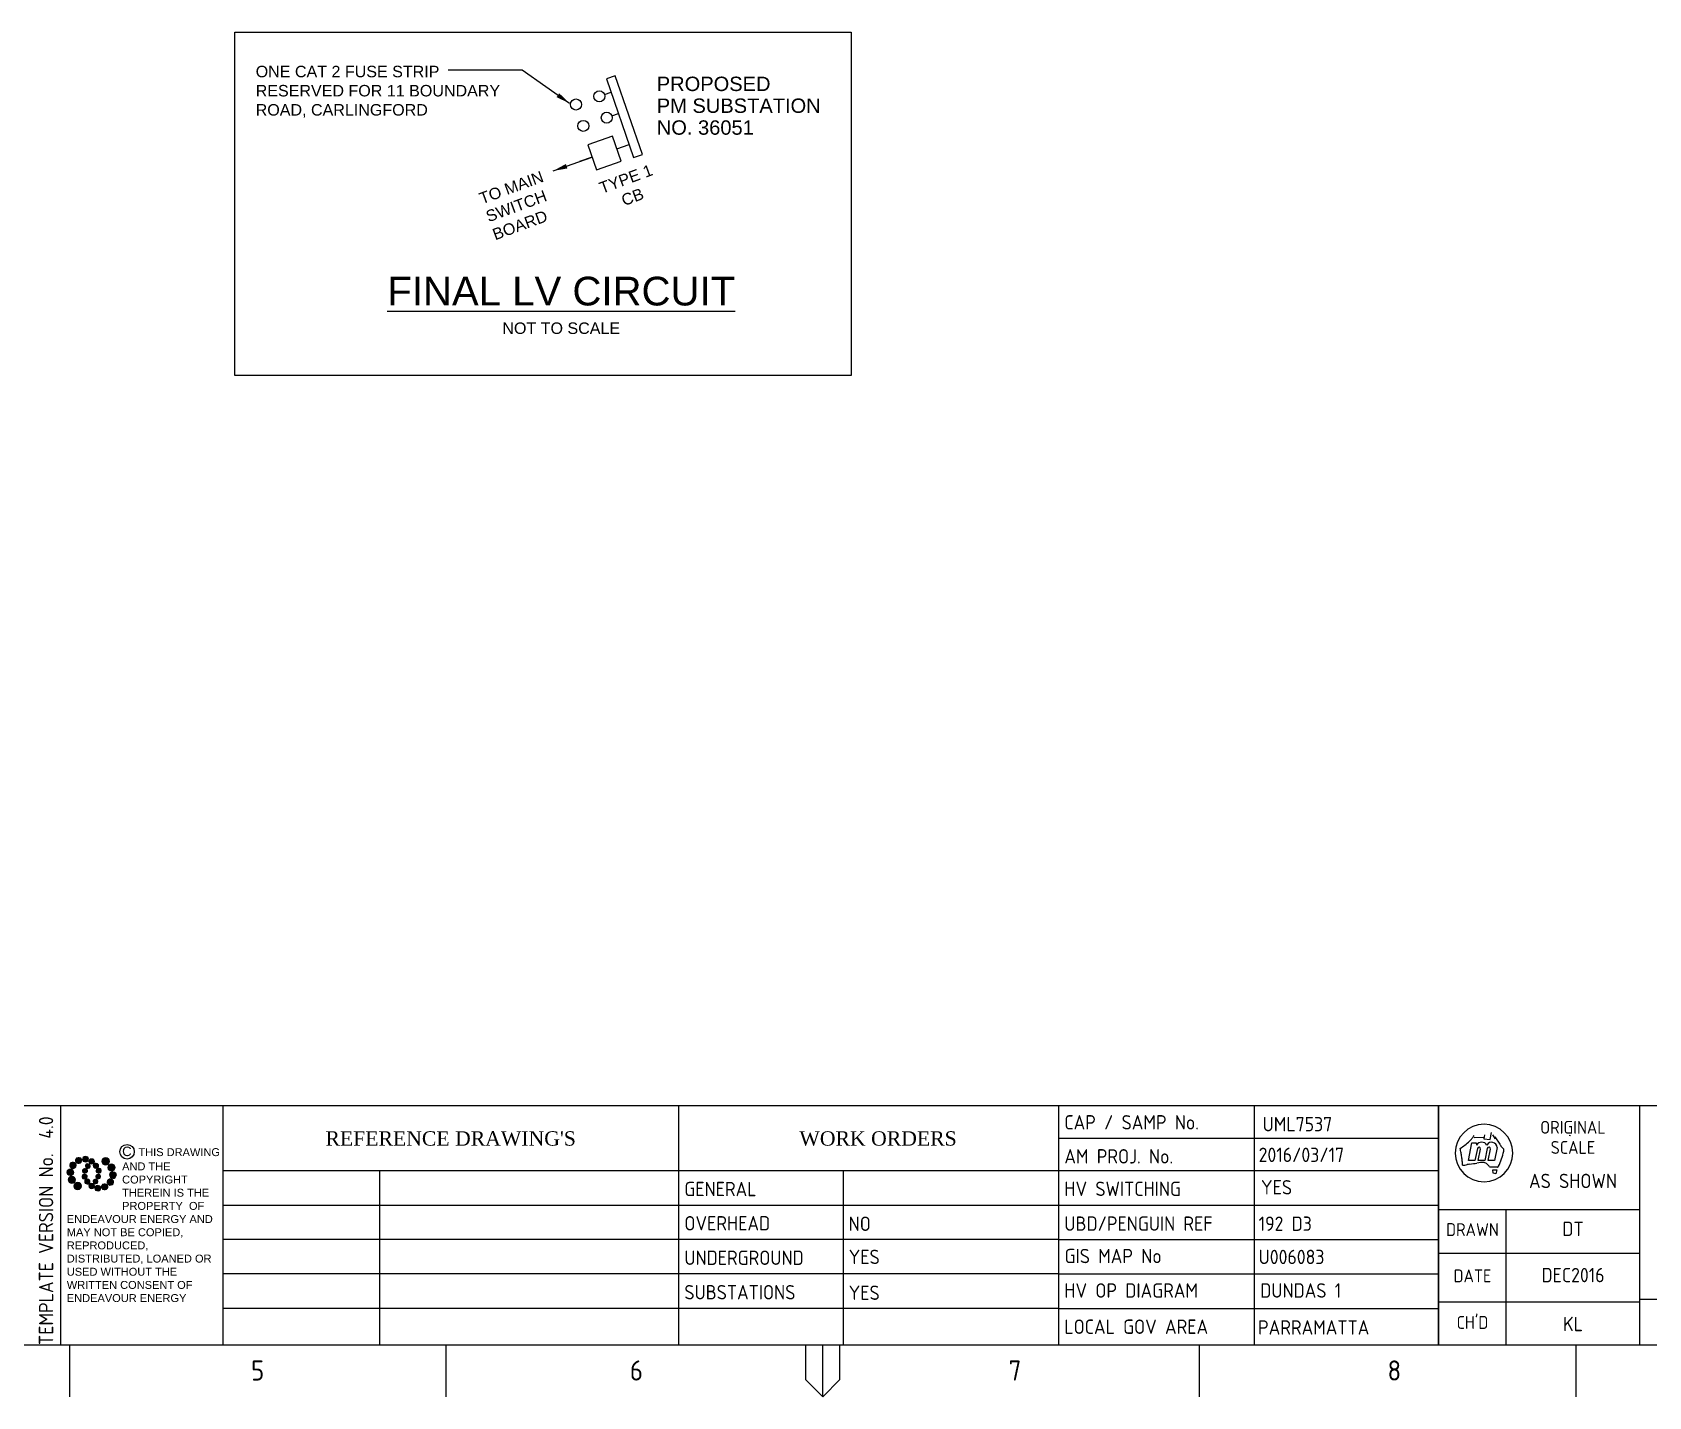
# Paper-space layout 'EE-2' of a CAD drawing. Header units: metres, sheet in millimetres. Extents: x 21 to 854, y -3 to 583.
# Drawn here: x 299.7 to 580.9, y -3 to 234.4 of the extents above; entities that cross this region are included whole.
import ezdxf
from ezdxf.enums import TextEntityAlignment as Align

# ---------------------------------------------------------------- set-up
doc = ezdxf.new("R2010")
doc.units = ezdxf.units.M
doc.linetypes.add('Cable New OH', pattern=[6, 4, -2])
doc.layers.get('0').update_dxf_attribs({"color": 6})
for name, color, linetype in [('Equip_LV_NEW', 2, 'Continuous'), ('NOTE 1TO1000_new', 7, 'Continuous'), ('Notes', 7, 'Continuous'), ('SupportsUG_SP_EXT', 7, 'Continuous')]:
    doc.layers.add(name, color=color, linetype=linetype)
doc.styles.add('ARIAL', font='arial.ttf', dxfattribs={"height": 2})
doc.styles.add('iecISOCP', font='isocp.shx')
doc.styles.add('iecTimesNewRoman', font='times.ttf')
doc.styles.get("Standard").update_dxf_attribs({"font": 'arial.ttf'})
doc.dimstyles.get("Standard").update_dxf_attribs({"dimtxt": 0.18, "dimasz": 0.18, "dimexe": 0.18, "dimexo": 0.0625, "dimgap": 0.09, "dimtad": 0, "dimtih": 1, "dimtoh": 1, "dimdec": 4, "dimzin": 0, "dimdsep": 46, "dimtxsty": 'Standard', "dimcen": 0.09, "dimadec": 0, "dimazin": 0, "dimtfac": 1, "dimtdec": 4, "dimtofl": 0, "dimtmove": 0, "dimatfit": 3, "dimfxl": 1, "dimtolj": 1, "dimtzin": 0, "dimarcsym": 0})

# ---------------------------------------------------------------- blocks, each defined once
blk = doc.blocks.new('EE_LOGO_SMALL')
at = {"layer": 'Notes'}
h = blk.add_hatch(color=256, dxfattribs=at)
edge = h.paths.add_edge_path()
edge.add_spline(control_points=[(-4.19, 5.89), (-4.56, 6.46), (-5.32, 6.62), (-5.88, 6.26), (-6.45, 5.89), (-6.61, 5.13), (-6.25, 4.56), (-5.88, 4), (-5.13, 3.83), (-4.56, 4.2), (-3.99, 4.56), (-3.82, 5.32), (-4.19, 5.89)], knot_values=[0, 0, 0, 0, 1, 1, 1, 2, 2, 2, 3, 3, 3, 4, 4, 4, 4], degree=3, periodic=0)
h = blk.add_hatch(color=256, dxfattribs=at)
edge = h.paths.add_edge_path()
edge.add_spline(control_points=[(-1.35, 5.88), (-1.41, 6.52), (-1.98, 6.98), (-2.62, 6.92), (-3.26, 6.85), (-3.72, 6.28), (-3.66, 5.65), (-3.6, 5.01), (-3.03, 4.54), (-2.39, 4.61), (-1.75, 4.67), (-1.28, 5.24), (-1.35, 5.88)], knot_values=[0, 0, 0, 0, 1, 1, 1, 2, 2, 2, 3, 3, 3, 4, 4, 4, 4], degree=3, periodic=0)
h = blk.add_hatch(color=256, dxfattribs=at)
edge = h.paths.add_edge_path()
edge.add_spline(control_points=[(-8.41, 1.95), (-9.16, 1.99), (-9.8, 1.42), (-9.84, 0.67), (-9.89, -0.07), (-9.31, -0.71), (-8.56, -0.75), (-7.82, -0.8), (-7.18, -0.23), (-7.14, 0.52), (-7.09, 1.27), (-7.66, 1.91), (-8.41, 1.95)], knot_values=[0, 0, 0, 0, 1, 1, 1, 2, 2, 2, 3, 3, 3, 4, 4, 4, 4], degree=3, periodic=0)
h = blk.add_hatch(color=256, dxfattribs=at)
edge = h.paths.add_edge_path()
edge.add_spline(control_points=[(-6.81, 4.47), (-7.42, 4.82), (-8.21, 4.62), (-8.57, 4), (-8.92, 3.39), (-8.72, 2.6), (-8.1, 2.25), (-7.49, 1.89), (-6.7, 2.09), (-6.34, 2.71), (-5.98, 3.32), (-6.19, 4.11), (-6.81, 4.47)], knot_values=[0, 0, 0, 0, 1, 1, 1, 2, 2, 2, 3, 3, 3, 4, 4, 4, 4], degree=3, periodic=0)
h = blk.add_hatch(color=256, dxfattribs=at)
edge = h.paths.add_edge_path()
edge.add_spline(control_points=[(-2.5, 2.07), (-3.02, 2.18), (-3.52, 1.86), (-3.63, 1.35), (-3.74, 0.84), (-3.41, 0.33), (-2.91, 0.22), (-2.39, 0.11), (-1.89, 0.43), (-1.78, 0.95), (-1.67, 1.46), (-1.99, 1.96), (-2.5, 2.07)], knot_values=[0, 0, 0, 0, 1, 1, 1, 2, 2, 2, 3, 3, 3, 4, 4, 4, 4], degree=3, periodic=0)
h = blk.add_hatch(color=256, dxfattribs=at)
edge = h.paths.add_edge_path()
edge.add_spline(control_points=[(1.01, 4.87), (1.01, 4.27), (0.53, 3.79), (-0.07, 3.79), (-0.67, 3.79), (-1.16, 4.27), (-1.16, 4.87), (-1.16, 5.47), (-0.67, 5.96), (-0.07, 5.96), (0.53, 5.96), (1.01, 5.47), (1.01, 4.87)], knot_values=[0, 0, 0, 0, 1, 1, 1, 2, 2, 2, 3, 3, 3, 4, 4, 4, 4], degree=3, periodic=0)
edge = h.paths.add_edge_path()
edge.add_spline(control_points=[(-1.36, 3.98), (-1.87, 4.09), (-2.38, 3.77), (-2.49, 3.26), (-2.6, 2.75), (-2.27, 2.24), (-1.76, 2.13), (-1.25, 2.02), (-0.75, 2.35), (-0.64, 2.86), (-0.53, 3.37), (-0.85, 3.87), (-1.36, 3.98)], knot_values=[0, 0, 0, 0, 1, 1, 1, 2, 2, 2, 3, 3, 3, 4, 4, 4, 4], degree=3, periodic=0)
h = blk.add_hatch(color=256, dxfattribs=at)
edge = h.paths.add_edge_path()
edge.add_spline(control_points=[(2.33, 2.37), (2.77, 2.76), (2.8, 3.42), (2.42, 3.85), (2.03, 4.29), (1.37, 4.32), (0.94, 3.94), (0.51, 3.55), (0.47, 2.89), (0.85, 2.46), (1.24, 2.03), (1.9, 1.99), (2.33, 2.37)], knot_values=[0, 0, 0, 0, 1, 1, 1, 2, 2, 2, 3, 3, 3, 4, 4, 4, 4], degree=3, periodic=0)
edge = h.paths.add_edge_path()
edge.add_spline(control_points=[(1.01, 4.87), (1.01, 4.27), (0.53, 3.79), (-0.07, 3.79), (-0.67, 3.79), (-1.16, 4.27), (-1.16, 4.87), (-1.16, 5.47), (-0.67, 5.96), (-0.07, 5.96), (0.53, 5.96), (1.01, 5.47), (1.01, 4.87)], knot_values=[0, 0, 0, 0, 1, 1, 1, 2, 2, 2, 3, 3, 3, 4, 4, 4, 4], degree=3, periodic=0)
h = blk.add_hatch(color=256, dxfattribs=at)
edge = h.paths.add_edge_path()
edge.add_spline(control_points=[(1.01, 4.87), (1.01, 4.27), (0.53, 3.79), (-0.07, 3.79), (-0.67, 3.79), (-1.16, 4.27), (-1.16, 4.87), (-1.16, 5.47), (-0.67, 5.96), (-0.07, 5.96), (0.53, 5.96), (1.01, 5.47), (1.01, 4.87)], knot_values=[0, 0, 0, 0, 1, 1, 1, 2, 2, 2, 3, 3, 3, 4, 4, 4, 4], degree=3, periodic=0)
edge = h.paths.add_edge_path(flags=16)
edge.add_spline(control_points=[(1.01, 4.87), (1.01, 4.27), (0.53, 3.79), (-0.07, 3.79), (-0.67, 3.79), (-1.16, 4.27), (-1.16, 4.87), (-1.16, 5.47), (-0.67, 5.96), (-0.07, 5.96), (0.53, 5.96), (1.01, 5.47), (1.01, 4.87)], knot_values=[0, 0, 0, 0, 1, 1, 1, 2, 2, 2, 3, 3, 3, 4, 4, 4, 4], degree=3, periodic=0)
h = blk.add_hatch(color=256, dxfattribs=at)
edge = h.paths.add_edge_path()
edge.add_spline(control_points=[(2.98, 0.19), (3.52, 0.33), (3.83, 0.88), (3.69, 1.41), (3.55, 1.94), (3.01, 2.26), (2.48, 2.12), (1.95, 1.98), (1.63, 1.43), (1.77, 0.9), (1.91, 0.37), (2.45, 0.05), (2.98, 0.19)], knot_values=[0, 0, 0, 0, 1, 1, 1, 2, 2, 2, 3, 3, 3, 4, 4, 4, 4], degree=3, periodic=0)
h = blk.add_hatch(color=256, dxfattribs=at)
edge = h.paths.add_edge_path()
edge.add_spline(control_points=[(6.99, 4.87), (6.99, 4.04), (6.32, 3.36), (5.48, 3.36), (4.65, 3.36), (3.97, 4.04), (3.97, 4.87), (3.97, 5.71), (4.65, 6.38), (5.48, 6.38), (6.32, 6.38), (6.99, 5.71), (6.99, 4.87)], knot_values=[0, 0, 0, 0, 1, 1, 1, 2, 2, 2, 3, 3, 3, 4, 4, 4, 4], degree=3, periodic=0)
h = blk.add_hatch(color=256, dxfattribs=at)
edge = h.paths.add_edge_path()
edge.add_spline(control_points=[(8.37, 1.14), (9.1, 1.46), (9.42, 2.3), (9.11, 3.02), (8.79, 3.74), (7.95, 4.07), (7.23, 3.75), (6.51, 3.43), (6.18, 2.59), (6.49, 1.87), (6.81, 1.15), (7.65, 0.82), (8.37, 1.14)], knot_values=[0, 0, 0, 0, 1, 1, 1, 2, 2, 2, 3, 3, 3, 4, 4, 4, 4], degree=3, periodic=0)
h = blk.add_hatch(color=256, dxfattribs=at)
edge = h.paths.add_edge_path()
edge.add_spline(control_points=[(8.27, -1.91), (9.01, -1.95), (9.65, -1.38), (9.69, -0.63), (9.74, 0.12), (9.17, 0.75), (8.42, 0.8), (7.67, 0.84), (7.03, 0.27), (6.99, -0.48), (6.95, -1.22), (7.52, -1.87), (8.27, -1.91)], knot_values=[0, 0, 0, 0, 1, 1, 1, 2, 2, 2, 3, 3, 3, 4, 4, 4, 4], degree=3, periodic=0)
h = blk.add_hatch(color=256, dxfattribs=at)
edge = h.paths.add_edge_path()
edge.add_spline(control_points=[(-8.52, -1.1), (-9.24, -1.42), (-9.57, -2.26), (-9.25, -2.98), (-8.94, -3.7), (-8.09, -4.03), (-7.37, -3.71), (-6.65, -3.39), (-6.33, -2.55), (-6.64, -1.83), (-6.96, -1.11), (-7.8, -0.78), (-8.52, -1.1)], knot_values=[0, 0, 0, 0, 1, 1, 1, 2, 2, 2, 3, 3, 3, 4, 4, 4, 4], degree=3, periodic=0)
h = blk.add_hatch(color=256, dxfattribs=at)
edge = h.paths.add_edge_path()
edge.add_spline(control_points=[(-7.14, -4.83), (-7.14, -4), (-6.46, -3.32), (-5.63, -3.32), (-4.8, -3.32), (-4.12, -4), (-4.12, -4.83), (-4.12, -5.67), (-4.8, -6.34), (-5.63, -6.34), (-6.46, -6.34), (-7.14, -5.67), (-7.14, -4.83)], knot_values=[0, 0, 0, 0, 1, 1, 1, 2, 2, 2, 3, 3, 3, 4, 4, 4, 4], degree=3, periodic=0)
h = blk.add_hatch(color=256, dxfattribs=at)
edge = h.paths.add_edge_path()
edge.add_spline(control_points=[(-3.13, -0.15), (-3.66, -0.29), (-3.98, -0.84), (-3.84, -1.37), (-3.7, -1.9), (-3.15, -2.22), (-2.62, -2.08), (-2.09, -1.94), (-1.78, -1.39), (-1.91, -0.86), (-2.06, -0.33), (-2.6, -0.01), (-3.13, -0.15)], knot_values=[0, 0, 0, 0, 1, 1, 1, 2, 2, 2, 3, 3, 3, 4, 4, 4, 4], degree=3, periodic=0)
h = blk.add_hatch(color=256, dxfattribs=at)
edge = h.paths.add_edge_path()
edge.add_spline(control_points=[(-2.48, -2.33), (-2.91, -2.72), (-2.95, -3.38), (-2.56, -3.81), (-2.18, -4.24), (-1.52, -4.28), (-1.08, -3.9), (-0.65, -3.51), (-0.62, -2.85), (-1, -2.42), (-1.39, -1.98), (-2.05, -1.95), (-2.48, -2.33)], knot_values=[0, 0, 0, 0, 1, 1, 1, 2, 2, 2, 3, 3, 3, 4, 4, 4, 4], degree=3, periodic=0)
h = blk.add_hatch(color=256, dxfattribs=at)
edge = h.paths.add_edge_path()
edge.add_spline(control_points=[(-1.16, -4.83), (-1.16, -4.23), (-0.67, -3.74), (-0.07, -3.74), (0.53, -3.74), (1.01, -4.23), (1.01, -4.83), (1.01, -5.43), (0.53, -5.92), (-0.07, -5.92), (-0.67, -5.92), (-1.16, -5.43), (-1.16, -4.83)], knot_values=[0, 0, 0, 0, 1, 1, 1, 2, 2, 2, 3, 3, 3, 4, 4, 4, 4], degree=3, periodic=0)
h = blk.add_hatch(color=256, dxfattribs=at)
edge = h.paths.add_edge_path()
edge.add_spline(control_points=[(1.22, -3.94), (1.73, -4.05), (2.23, -3.73), (2.34, -3.22), (2.45, -2.71), (2.13, -2.2), (1.62, -2.09), (1.11, -1.98), (0.6, -2.3), (0.49, -2.81), (0.38, -3.32), (0.71, -3.83), (1.22, -3.94)], knot_values=[0, 0, 0, 0, 1, 1, 1, 2, 2, 2, 3, 3, 3, 4, 4, 4, 4], degree=3, periodic=0)
h = blk.add_hatch(color=256, dxfattribs=at)
edge = h.paths.add_edge_path()
edge.add_spline(control_points=[(1.2, -5.84), (1.27, -6.47), (1.84, -6.94), (2.47, -6.87), (3.11, -6.81), (3.58, -6.24), (3.51, -5.6), (3.45, -4.96), (2.88, -4.5), (2.24, -4.56), (1.6, -4.63), (1.13, -5.2), (1.2, -5.84)], knot_values=[0, 0, 0, 0, 1, 1, 1, 2, 2, 2, 3, 3, 3, 4, 4, 4, 4], degree=3, periodic=0)
h = blk.add_hatch(color=256, dxfattribs=at)
edge = h.paths.add_edge_path()
edge.add_spline(control_points=[(2.36, -2.03), (2.87, -2.14), (3.37, -1.81), (3.48, -1.3), (3.59, -0.79), (3.27, -0.29), (2.76, -0.18), (2.25, -0.07), (1.74, -0.39), (1.63, -0.9), (1.52, -1.41), (1.85, -1.92), (2.36, -2.03)], knot_values=[0, 0, 0, 0, 1, 1, 1, 2, 2, 2, 3, 3, 3, 4, 4, 4, 4], degree=3, periodic=0)
h = blk.add_hatch(color=256, dxfattribs=at)
edge = h.paths.add_edge_path()
edge.add_spline(control_points=[(4.05, -5.84), (4.41, -6.41), (5.17, -6.58), (5.73, -6.21), (6.3, -5.85), (6.46, -5.09), (6.1, -4.52), (5.73, -3.95), (4.98, -3.79), (4.41, -4.16), (3.84, -4.52), (3.68, -5.28), (4.05, -5.84)], knot_values=[0, 0, 0, 0, 1, 1, 1, 2, 2, 2, 3, 3, 3, 4, 4, 4, 4], degree=3, periodic=0)
h = blk.add_hatch(color=256, dxfattribs=at)
edge = h.paths.add_edge_path()
edge.add_spline(control_points=[(6.66, -4.43), (7.27, -4.78), (8.06, -4.58), (8.42, -3.96), (8.78, -3.35), (8.57, -2.56), (7.96, -2.2), (7.34, -1.84), (6.55, -2.05), (6.2, -2.66), (5.84, -3.28), (6.04, -4.07), (6.66, -4.43)], knot_values=[0, 0, 0, 0, 1, 1, 1, 2, 2, 2, 3, 3, 3, 4, 4, 4, 4], degree=3, periodic=0)
at = {"layer": 'Notes', "lineweight": 0}
for points in [[(1.85, 2.13), (1.85, 2.13)], [(-1.99, -2.08), (-1.99, -2.08)]]:
    blk.add_lwpolyline(points, dxfattribs=at)
for points in [[(-4.19, 5.89), (-4.56, 6.46), (-5.32, 6.62), (-5.88, 6.26), (-6.45, 5.89), (-6.61, 5.13), (-6.25, 4.56), (-5.88, 4), (-5.13, 3.83), (-4.56, 4.2), (-3.99, 4.56), (-3.82, 5.32), (-4.19, 5.89)], [(-1.35, 5.88), (-1.41, 6.52), (-1.98, 6.98), (-2.62, 6.92), (-3.26, 6.85), (-3.72, 6.28), (-3.66, 5.65), (-3.6, 5.01), (-3.03, 4.54), (-2.39, 4.61), (-1.75, 4.67), (-1.28, 5.24), (-1.35, 5.88)], [(-8.41, 1.95), (-9.16, 1.99), (-9.8, 1.42), (-9.84, 0.67), (-9.89, -0.07), (-9.31, -0.71), (-8.56, -0.75), (-7.82, -0.8), (-7.18, -0.23), (-7.14, 0.52), (-7.09, 1.27), (-7.66, 1.91), (-8.41, 1.95)], [(-6.81, 4.47), (-7.42, 4.82), (-8.21, 4.62), (-8.57, 4), (-8.92, 3.39), (-8.72, 2.6), (-8.1, 2.25), (-7.49, 1.89), (-6.7, 2.09), (-6.34, 2.71), (-5.98, 3.32), (-6.19, 4.11), (-6.81, 4.47)], [(-2.5, 2.07), (-3.02, 2.18), (-3.52, 1.86), (-3.63, 1.35), (-3.74, 0.84), (-3.41, 0.33), (-2.91, 0.22), (-2.39, 0.11), (-1.89, 0.43), (-1.78, 0.95), (-1.67, 1.46), (-1.99, 1.96), (-2.5, 2.07)], [(-1.36, 3.98), (-1.87, 4.09), (-2.38, 3.77), (-2.49, 3.26), (-2.6, 2.75), (-2.27, 2.24), (-1.76, 2.13), (-1.25, 2.02), (-0.75, 2.35), (-0.64, 2.86), (-0.53, 3.37), (-0.85, 3.87), (-1.36, 3.98)], [(1.01, 4.87), (1.01, 4.27), (0.53, 3.79), (-0.07, 3.79), (-0.67, 3.79), (-1.16, 4.27), (-1.16, 4.87), (-1.16, 5.47), (-0.67, 5.96), (-0.07, 5.96), (0.53, 5.96), (1.01, 5.47), (1.01, 4.87)], [(1.01, 4.87), (1.01, 4.27), (0.53, 3.79), (-0.07, 3.79), (-0.67, 3.79), (-1.16, 4.27), (-1.16, 4.87), (-1.16, 5.47), (-0.67, 5.96), (-0.07, 5.96), (0.53, 5.96), (1.01, 5.47), (1.01, 4.87)], [(2.33, 2.37), (2.77, 2.76), (2.8, 3.42), (2.42, 3.85), (2.03, 4.29), (1.37, 4.32), (0.94, 3.94), (0.51, 3.55), (0.47, 2.89), (0.85, 2.46), (1.24, 2.03), (1.9, 1.99), (2.33, 2.37)], [(2.98, 0.19), (3.52, 0.33), (3.83, 0.88), (3.69, 1.41), (3.55, 1.94), (3.01, 2.26), (2.48, 2.12), (1.95, 1.98), (1.63, 1.43), (1.77, 0.9), (1.91, 0.37), (2.45, 0.05), (2.98, 0.19)], [(6.99, 4.87), (6.99, 4.04), (6.32, 3.36), (5.48, 3.36), (4.65, 3.36), (3.97, 4.04), (3.97, 4.87), (3.97, 5.71), (4.65, 6.38), (5.48, 6.38), (6.32, 6.38), (6.99, 5.71), (6.99, 4.87)], [(8.37, 1.14), (9.1, 1.46), (9.42, 2.3), (9.11, 3.02), (8.79, 3.74), (7.95, 4.07), (7.23, 3.75), (6.51, 3.43), (6.18, 2.59), (6.49, 1.87), (6.81, 1.15), (7.65, 0.82), (8.37, 1.14)], [(8.27, -1.91), (9.01, -1.95), (9.65, -1.38), (9.69, -0.63), (9.74, 0.12), (9.17, 0.75), (8.42, 0.8), (7.67, 0.84), (7.03, 0.27), (6.99, -0.48), (6.95, -1.22), (7.52, -1.87), (8.27, -1.91)], [(-8.52, -1.1), (-9.24, -1.42), (-9.57, -2.26), (-9.25, -2.98), (-8.94, -3.7), (-8.09, -4.03), (-7.37, -3.71), (-6.65, -3.39), (-6.33, -2.55), (-6.64, -1.83), (-6.96, -1.11), (-7.8, -0.78), (-8.52, -1.1)], [(-7.14, -4.83), (-7.14, -4), (-6.46, -3.32), (-5.63, -3.32), (-4.8, -3.32), (-4.12, -4), (-4.12, -4.83), (-4.12, -5.67), (-4.8, -6.34), (-5.63, -6.34), (-6.46, -6.34), (-7.14, -5.67), (-7.14, -4.83)], [(-3.13, -0.15), (-3.66, -0.29), (-3.98, -0.84), (-3.84, -1.37), (-3.7, -1.9), (-3.15, -2.22), (-2.62, -2.08), (-2.09, -1.94), (-1.78, -1.39), (-1.91, -0.86), (-2.06, -0.33), (-2.6, -0.01), (-3.13, -0.15)], [(-2.48, -2.33), (-2.91, -2.72), (-2.95, -3.38), (-2.56, -3.81), (-2.18, -4.24), (-1.52, -4.28), (-1.08, -3.9), (-0.65, -3.51), (-0.62, -2.85), (-1, -2.42), (-1.39, -1.98), (-2.05, -1.95), (-2.48, -2.33)], [(-1.16, -4.83), (-1.16, -4.23), (-0.67, -3.74), (-0.07, -3.74), (0.53, -3.74), (1.01, -4.23), (1.01, -4.83), (1.01, -5.43), (0.53, -5.92), (-0.07, -5.92), (-0.67, -5.92), (-1.16, -5.43), (-1.16, -4.83)], [(1.22, -3.94), (1.73, -4.05), (2.23, -3.73), (2.34, -3.22), (2.45, -2.71), (2.13, -2.2), (1.62, -2.09), (1.11, -1.98), (0.6, -2.3), (0.49, -2.81), (0.38, -3.32), (0.71, -3.83), (1.22, -3.94)], [(1.2, -5.84), (1.27, -6.47), (1.84, -6.94), (2.47, -6.87), (3.11, -6.81), (3.58, -6.24), (3.51, -5.6), (3.45, -4.96), (2.88, -4.5), (2.24, -4.56), (1.6, -4.63), (1.13, -5.2), (1.2, -5.84)], [(2.36, -2.03), (2.87, -2.14), (3.37, -1.81), (3.48, -1.3), (3.59, -0.79), (3.27, -0.29), (2.76, -0.18), (2.25, -0.07), (1.74, -0.39), (1.63, -0.9), (1.52, -1.41), (1.85, -1.92), (2.36, -2.03)], [(4.05, -5.84), (4.41, -6.41), (5.17, -6.58), (5.73, -6.21), (6.3, -5.85), (6.46, -5.09), (6.1, -4.52), (5.73, -3.95), (4.98, -3.79), (4.41, -4.16), (3.84, -4.52), (3.68, -5.28), (4.05, -5.84)], [(6.66, -4.43), (7.27, -4.78), (8.06, -4.58), (8.42, -3.96), (8.78, -3.35), (8.57, -2.56), (7.96, -2.2), (7.34, -1.84), (6.55, -2.05), (6.2, -2.66), (5.84, -3.28), (6.04, -4.07), (6.66, -4.43)]]:
    blk.add_open_spline(points, degree=3, knots=[0, 0, 0, 0, 1, 1, 1, 2, 2, 2, 3, 3, 3, 4, 4, 4, 4], dxfattribs=at)
blk = doc.blocks.new('EE_COPYRIGHT_A1')
at = {"layer": 'Notes'}
blk.add_circle((9.53, -0.82), 1.15, dxfattribs=at)
at = {"xscale": 0.4, "yscale": 0.4, "zscale": 0.4}
blk.add_blockref('EE_LOGO_SMALL', (3.96, -4.29), dxfattribs=at)
at = {"layer": 'Notes', "insert": (0, 0), "char_height": 1.25, "width": 24.1208, "attachment_point": 1, "style": 'ARIAL'}
blk.add_mtext('\\pt8.75;               ^I{\\H1.2x;C } THIS DRAWING\\P\\pi-8.75,l8.75,t8.75,20;       ^IAND THE ^I\\P\\pi0,t8.75;COPYRIGHT\\P\\pi-8.75,t1.25,8.75;^I^ITHEREIN IS THE PROPERTY  OF \\P\\pi0,l0,t1.25;ENDEAVOUR ENERGY AND MAY NOT BE COPIED, REPRODUCED, DISTRIBUTED, LOANED OR USED WITHOUT THE WRITTEN CONSENT OF ENDEAVOUR ENERGY', dxfattribs=at)
blk = doc.blocks.new('A1_FRAME_TITLE')
at = {"layer": 'Notes', "color": 3, "linetype": 'Continuous'}
for p, q in [((304.54, 47.62), (304.54, 5.97)), ((332.78, 47.62), (332.78, 5.97)), ((412.12, 47.62), (412.12, 5.97)), ((478.24, 47.62), (478.24, 5.97)), ((544.37, 47.62), (544.37, 5.97)), ((544.37, 41.97), (544.37, 5.97))]:
    blk.add_line(p, q, dxfattribs=at)
at = {"layer": 'Notes', "color": 7}
for p, q in [((512.26, 47.62), (512.26, 5.97)), ((552.33, 42.52), (552.22, 41.82)), ((553.35, 41.71), (553.55, 42.96)), ((567.1, 42.48), (567.3, 42.44)), ((478.24, 41.97), (544.37, 41.97)), ((549.56, 38.09), (550.17, 41.17)), ((550.17, 41.17), (550.92, 41.17)), ((550.56, 42.05), (552.33, 42.16)), ((551.11, 40.17), (550.7, 38.09)), ((550.92, 41.17), (550.97, 40.77)), ((551.27, 38.09), (551.66, 40.06)), ((552.22, 41.82), (553.35, 41.71)), ((552.83, 40.17), (552.41, 38.09)), ((552.98, 38.09), (553.37, 40.06)), ((554.57, 40.35), (554.12, 38.09)), ((554.18, 42.18), (555.01, 40.9)), ((550.7, 38.09), (549.56, 38.09)), ((552.41, 38.09), (551.27, 38.09)), ((554.12, 38.09), (552.98, 38.09)), ((554.62, 36.89), (553.22, 36.97)), ((553.22, 36.97), (554.62, 36.89)), ((554.62, 36.89), (553.22, 36.97)), ((332.81, 36.33), (478.24, 36.33)), ((360.07, 36.33), (360.07, 5.97)), ((440.78, 36.33), (440.78, 5.97)), ((478.24, 36.33), (544.37, 36.33)), ((553.85, 35.89), (553.78, 36.47)), ((553.78, 36.47), (554.51, 36.47)), ((554.3, 35.74), (553.85, 35.89)), ((554.51, 36.47), (554.3, 35.74)), ((332.78, 30.28), (478.24, 30.28)), ((478.24, 30.33), (544.37, 30.33)), ((556.15, 5.97), (556.15, 29.54)), ((478.24, 24.33), (332.78, 24.33)), ((478.24, 24.33), (544.37, 24.33)), ((544.37, 21.97), (579.37, 21.97)), ((478.24, 18.33), (332.78, 18.33)), ((478.24, 18.33), (544.37, 18.33)), ((478.24, 12.33), (332.78, 12.33)), ((478.24, 12.33), (544.37, 12.33)), ((544.37, 13.47), (579.37, 13.47))]:
    blk.add_line(p, q, dxfattribs=at)
at = {"layer": 'Notes', "color": 3}
for p, q in [((544.37, 5.97), (544.37, 47.62)), ((579.37, 5.97), (579.37, 47.62)), ((579.37, 13.97), (614.37, 13.97))]:
    blk.add_line(p, q, dxfattribs=at)
at = {"layer": 'Notes', "color": 7, "linetype": 'Continuous'}
blk.add_line((544.37, 29.54), (579.37, 29.54), dxfattribs=at)
at = {"layer": 'Notes', "linetype": 'Continuous'}
for p, q in [((306.18, -3.03), (306.18, 5.97)), ((371.69, -3.03), (371.69, 5.97)), ((434.2, 5.97), (434.2, -0.03)), ((437.2, -3.03), (437.2, 5.97)), ((440.2, -0.03), (440.2, 5.97)), ((502.71, 5.97), (502.71, -3.03)), ((568.22, 5.97), (568.22, -3.03)), ((434.2, -0.03), (437.2, -3.03)), ((437.2, -3.03), (440.2, -0.03))]:
    blk.add_line(p, q, dxfattribs=at)
at = {"layer": 'Notes', "color": 3, "linetype": 'Continuous', "flags": 128}
for points in [[(123.8, 47.62), (844.88, 47.62)], [(29.52, 5.97), (844.88, 5.97)]]:
    blk.add_lwpolyline(points, dxfattribs=at)
at = {"layer": 'Notes', "color": 7}
for centre, radius, start, end in [((552.27, 39.37), 5, 0, 180), ((545.21, 46.16), 6.54, 319.3047, 324.8782), ((578.7, 57.06), 28.87, 210.1483, 211.8601), ((542.41, 49.09), 10.59, 302.5841, 308.1576), ((527.29, 35.61), 21.32, 10.3053, 12.3306), ((527.29, 35.61), 21.32, 8.2795, 10.3048), ((542.41, 49.09), 10.59, 308.157, 313.7305), ((545.21, 46.16), 6.54, 313.7309, 319.3045), ((551.87, 40.21), 1.06, 31.7884, 148.2116), ((551.39, 40.11), 0.28, 348.6911, 168.6911), ((553.61, 40.3), 0.961, 2.5982, 150.8098), ((553.1, 40.11), 0.28, 348.6911, 168.6911), ((477.01, -10.21), 93.25, 33.1096, 33.2341), ((558.55, 42.96), 4.09, 213.1151, 222.4146), ((542.7, 42.48), 13.29, 341.8901, 347.8434), ((555.89, 40.53), 0.484, 222.42, 236.4422), ((556.07, 40.81), 0.815, 236.4359, 244.7422), ((553.96, 40.06), 1.76, 347.8434, 354.1409), ((554.11, 40.04), 1.61, 354.1436, 1.0342), ((552.27, 39.37), 5, 180, 0), ((528.59, 35.8), 20.01, 6.2539, 8.2792), ((528.59, 35.8), 20.01, 4.2291, 6.2543), ((548.72, 39.42), 2.15, 265.1734, 270.0504), ((548.72, 39.51), 2.24, 270.0438, 274.7322), ((548.65, 40.42), 3.15, 274.7358, 283.0812), ((550.47, 32.55), 4.93, 97.7419, 103.0814), ((546.76, 59.88), 22.65, 277.7418, 280.8825), ((551.91, 33.09), 4.63, 85.4613, 100.8824), ((552.2, 36.78), 0.924, 46.5875, 85.4612), ((551.36, 35.89), 2.16, 30.1885, 46.5879), ((554.13, 37.45), 0.75, 311.6083, 321.0792), ((554.18, 37.41), 0.675, 321.0838, 331.5982), ((548.02, 40.74), 7.69, 331.5942, 341.8897)]:
    blk.add_arc(centre, radius, start, end, dxfattribs=at)
at = {"layer": 'Notes', "xscale": 1.1, "yscale": 1.1, "zscale": 1.1}
blk.add_blockref('EE_COPYRIGHT_A1', (305.65, 40.49), dxfattribs=at)
blk.add_attdef('DRAFT_NUM', (50.42, 23.29), '', height=2.5, rotation=90)
at = {"layer": 'Notes', "color": 7, "style": 'iecISOCP'}
for s, height, p in [('CAP / SAMP No.', 2.5, (479.24, 43.47)), ('AM PROJ. No.', 2.5, (479.24, 37.55)), ('GENERAL', 2.5, (413.12, 31.86)), ('HV SWITCHING', 2.5, (479.24, 31.9)), ('OVERHEAD', 2.5, (413.12, 25.9)), ('UBD/PENGUIN REF', 2.5, (479.24, 25.84)), ('GIS MAP No', 2.5, (479.29, 20.2)), ('UNDERGROUND', 2.5, (413.12, 19.9)), ('SUBSTATIONS', 2.5, (413.12, 13.9)), ('HV OP DIAGRAM', 2.5, (479.24, 14.2)), ('LOCAL GOV AREA', 2.5, (479.24, 7.9)), ('5', 3.5, (337.72, -0.22)), ('6', 3.5, (403.63, -0.22)), ('7', 3.5, (469.55, -0.22)), ('8', 3.5, (535.48, -0.22))]:
    blk.add_text(s, height=height, dxfattribs=at).set_placement(p)
at = {"layer": 'Notes', "style": 'iecTimesNewRoman'}
blk.add_text("REFERENCE DRAWING'S", height=2.5, dxfattribs=at).set_placement((372.45, 40.66), align=Align.CENTER)
blk.add_text('WORK ORDERS', height=2.5, dxfattribs=at).set_placement((433.13, 40.66))
at = {"layer": 'Notes', "color": 7, "style": 'iecISOCP'}
for s, p in [('ORIGINAL', (567.74, 42.73)), ('SCALE', (567.74, 39.23)), ('DRAWN', (550.26, 24.93)), ('DATE', (550.26, 16.88)), ("CH'D", (550.26, 8.77))]:
    blk.add_text(s, height=2.24, dxfattribs=at).set_placement(p, align=Align.CENTER)
blk.add_text('TEMPLATE VERSION No.', height=2.5, rotation=90, dxfattribs=at).set_placement((302.04, 5.97), align=Align.MIDDLE_LEFT)
at = {"layer": 'Notes', "color": 7, "style": 'iecISOCP', "flags": 8}
blk.add_attdef('VERSION_NO', text='', height=2.5, rotation=90, dxfattribs=at).set_placement((302.04, 43.81), align=Align.MIDDLE_CENTER)
at = {"layer": 'Notes', "color": 7, "style": 'iecISOCP'}
for tag, p in [('CAP_NO', (513.19, 43.46)), ('IE_NUM', (513.05, 37.81)), ('REF_No_1', (335.24, 32.31)), ('REF_1', (362.52, 32.31)), ('GEN_WO', (441.71, 31.76)), ('HV_SWITCH', (513.46, 32.16)), ('REF_No_2', (335.24, 26.31)), ('REF_2', (362.52, 26.31)), ('OH_WO', (441.71, 25.81)), ('UBD_REF', (513.05, 25.83)), ('REF_No_3', (335.24, 20.31)), ('REF_3', (362.52, 20.31)), ('UG_WO', (441.71, 20.05)), ('GIS_MAP_No', (513.05, 20.04)), ('REF_No_4', (335.24, 14.31)), ('REF_4', (362.52, 14.31)), ('SUB_WO', (441.71, 13.81)), ('HV_OP_DIAG', (513.33, 14.2)), ('LGA', (512.95, 7.78))]:
    blk.add_attdef(tag, p, '', height=2.5, dxfattribs=at)
at = {"layer": 'Notes', "style": 'iecISOCP'}
for tag, p in [('T1', (684.37, 39.47)), ('T2', (684.37, 34.35)), ('T3', (684.37, 28.92)), ('T4', (684.37, 23.66)), ('T5', (684.37, 18.23)), ('T6', (684.37, 12.97))]:
    blk.add_attdef(tag, text='', height=3.5, dxfattribs=at).set_placement(p, align=Align.CENTER)
at = {"layer": 'Notes', "color": 7, "style": 'iecISOCP'}
for tag, p in [('scale', (567.76, 33.27)), ('DRAWN', (567.76, 24.93)), ('DATE', (567.76, 16.88)), ('DESIGN', (605.62, 9.15)), ('CHD', (567.76, 8.37))]:
    blk.add_attdef(tag, text='', height=2.5, dxfattribs=at).set_placement(p, align=Align.CENTER)
at = {"layer": 'Notes', "color": 4, "style": 'iecISOCP'}
blk.add_attdef('NUM', text='', height=7, dxfattribs=at).set_placement((812.88, 20.12), align=Align.MIDDLE_CENTER)
at = {"layer": 'Notes', "color": 1, "style": 'iecISOCP'}
blk.add_attdef('REV', text='', height=5, dxfattribs=at).set_placement((840.57, 17.1), align=Align.CENTER)
at = {"layer": 'Notes', "color": 7, "style": 'iecISOCP'}
for tag, p in [('NS', (811.23, 8.12)), ('SHTS', (825.93, 8.12))]:
    blk.add_attdef(tag, text='', height=2.5, dxfattribs=at).set_placement(p, align=Align.MIDDLE)
at = {"layer": 'Notes', "style": 'iecISOCP'}
blk.add_attdef('ExportID', (29.6, 2.39), '', height=2.5, dxfattribs=at)
at = {"layer": 'Notes', "style": 'iecISOCP', "flags": 1}
for tag, p in [('ProjectType', (17.54, -26.8)), ('ProjectNumber', (26.92, -26.82)), ('DrawingNumber', (38.88, -26.8)), ('ProjectDescription', (50.93, -26.83)), ('ExportDate', (63.65, -26.79)), ('ExportUserName', (72.52, -26.8)), ('DesignerCompanyName', (84.85, -26.79)), ('ExportAreaOfInterest', (100.46, -26.81)), ('GIS_SUCCESS', (115.36, -26.78)), ('CAD_SUCCESS', (125.15, -26.78)), ('DEPOTCODE', (135.47, -26.88)), ('ExportCategories', (143.45, -26.8)), ('Comments', (157.75, -26.88))]:
    blk.add_attdef(tag, p, '', height=1, dxfattribs=at)
blk = doc.blocks.new('CIRCUIT_BREAKER_NEW')
for points in [[(1.4, 0), (0, 0)], [(4.2, 0), (5.6, 0)]]:
    blk.add_lwpolyline(points)
blk.add_lwpolyline([(4.2, -1.4), (4.2, 1.4), (1.4, 1.4), (1.4, -1.4)], close=True)
at = {"flags": 1}
for tag, p in [('USAGE', (-4.19, 3.31)), ('ASSET_NUM', (-4.19, 2.2)), ('ORIENTATION', (-4.19, 2.93)), ('LOCATION', (-4.19, 1.83)), ('NOTES', (-4.19, 1.39)), ('Z', (0, 0))]:
    blk.add_attdef(tag, p, '', height=0.2, dxfattribs=at)
blk.add_attdef('STATE', (-4.2, 1), '', height=0.2)

psp = doc.layouts.new('EE-2')

# ---------------------------------------------------------------- linework, layer by layer
at = {"layer": 'Equip_LV_NEW'}
for p, q in [((399.23233, 223.58564), (400.36626, 223.97833)), ((400.51871, 219.87107), (401.65264, 220.26375))]:
    psp.add_line(p, q, dxfattribs=at)
at = {"layer": 'Equip_LV_NEW', "flags": 128}
psp.add_lwpolyline([(404.29315, 212.63899), (405.80505, 213.16257), (401.06029, 226.86363), (399.54838, 226.34005)], close=True, dxfattribs=at)
at = {"layer": 'Equip_LV_NEW'}
for centre in [(394.24683, 221.84727), (398.32519, 223.2715), (399.61157, 219.55692), (395.53321, 218.1327)]:
    psp.add_circle(centre, 0.96, dxfattribs=at)
at = {"layer": 'Notes'}
psp.add_lwpolyline([(334.90062, 234.40926), (442.15967, 234.40926), (442.15967, 174.68108), (334.90062, 174.68108)], close=True, dxfattribs=at)

# ---------------------------------------------------------------- block references
at = {"layer": 'Equip_LV_NEW', "xscale": 1.628415810664368, "yscale": 1.628415810664368, "zscale": 1.628415810664368, "rotation": 199.1898465998715}
psp.add_blockref('CIRCUIT_BREAKER_NEW', (403.50778, 214.90684), dxfattribs=at)
at = {"layer": 'SupportsUG_SP_EXT'}
ref = psp.add_blockref('A1_FRAME_TITLE', (0, 0), dxfattribs=at)
ref.add_attrib('DRAWN', 'DT', dxfattribs={"layer": 'Notes', "color": 7, "height": 2.5, "style": 'iecISOCP'}).set_placement((567.75619, 24.93058), align=Align.CENTER)
ref.add_attrib('DATE', 'DEC2016', dxfattribs={"layer": 'Notes', "color": 7, "height": 2.5, "style": 'iecISOCP'}).set_placement((567.75619, 16.88033), align=Align.CENTER)
ref.add_attrib('CHD', 'KL', dxfattribs={"layer": 'Notes', "color": 7, "height": 2.5, "style": 'iecISOCP'}).set_placement((567.75619, 8.37226), align=Align.CENTER)
ref.add_attrib('scale', 'AS SHOWN', dxfattribs={"layer": 'Notes', "color": 7, "height": 2.5, "style": 'iecISOCP'}).set_placement((567.75619, 33.26881), align=Align.CENTER)
ref.add_attrib('CAP_NO', 'UML7537', dxfattribs={"layer": 'Notes', "color": 7, "height": 2.5, "style": 'iecISOCP'}).set_placement((519.80102, 44.397), align=Align.MIDDLE_CENTER)
ref.add_attrib('IE_NUM', '2016/03/17', (513.04999, 37.81014), dxfattribs={"layer": 'Notes', "color": 7, "height": 2.5, "style": 'iecISOCP'})
ref.add_attrib('HV_SWITCH', 'YES', (513.46326, 32.16326), dxfattribs={"layer": 'Notes', "color": 7, "height": 2.5, "style": 'iecISOCP'})
ref.add_attrib('UBD_REF', '192 D3', (513.04999, 25.82774), dxfattribs={"layer": 'Notes', "color": 7, "height": 2.5, "style": 'iecISOCP'})
ref.add_attrib('GIS_MAP_No', 'U006083', (513.04999, 20.04313), dxfattribs={"layer": 'Notes', "color": 7, "height": 2.5, "style": 'iecISOCP'})
ref.add_attrib('HV_OP_DIAG', 'DUNDAS 1', (513.32649, 14.19908), dxfattribs={"layer": 'Notes', "color": 7, "height": 2.5, "style": 'iecISOCP'})
ref.add_attrib('LGA', 'PARRAMATTA', (512.94539, 7.77741), dxfattribs={"layer": 'Notes', "color": 7, "height": 2.5, "style": 'iecISOCP'})
ref.add_attrib('OH_WO', 'NO', (441.70832, 25.81165), dxfattribs={"layer": 'Notes', "color": 7, "height": 2.5, "style": 'iecISOCP'})
ref.add_attrib('UG_WO', 'YES', (441.70832, 20.05209), dxfattribs={"layer": 'Notes', "color": 7, "height": 2.5, "style": 'iecISOCP'})
ref.add_attrib('SUB_WO', 'YES', (441.70832, 13.81165), dxfattribs={"layer": 'Notes', "color": 7, "height": 2.5, "style": 'iecISOCP'})
ref.add_attrib('VERSION_NO', '4.0', dxfattribs={"layer": 'Notes', "color": 7, "height": 2.5, "rotation": 90, "style": 'iecISOCP'}).set_placement((302.03717, 43.81169), align=Align.MIDDLE_CENTER)

# ---------------------------------------------------------------- texts
at = {"layer": 'NOTE 1TO1000_new', "lineweight": -3, "ltscale": 0.8, "insert": (408.31494, 216.55432), "char_height": 2.5, "width": 73.3512628, "attachment_point": 7, "line_spacing_factor": 0.912}
psp.add_mtext('PROPOSED\\PPM SUBSTATION\\PNO. 36051', dxfattribs=at)
at = {"layer": 'NOTE 1TO1000_new', "lineweight": -3, "ltscale": 0.8, "char_height": 2, "width": 73.3512628, "rotation": 20.2129067}
for s, insert, attachment_point in [('TYPE 1\\PCB', (402.5934, 209.83432), 2), ('TO MAIN \\PSWITCH \\PBOARD', (377.19671, 206.33888), 1)]:
    psp.add_mtext(s, dxfattribs=dict(at, insert=insert, attachment_point=attachment_point))
at = {"layer": 'Notes', "style": 'ARIAL'}
psp.add_text('%%UFINAL LV CIRCUIT', height=5, dxfattribs=at).set_placement((391.6898, 189.37616), align=Align.MIDDLE_CENTER)
at = {"layer": 'Notes', "color": 7, "style": 'ARIAL'}
psp.add_text('NOT TO SCALE', height=2, dxfattribs=at).set_placement((391.6898, 181.91841), align=Align.CENTER)
at = {"layer": 'Notes', "color": 7, "linetype": 'Cable New OH', "lineweight": 0, "insert": (338.51985, 228.58608), "char_height": 2, "width": 80.9817991, "attachment_point": 1, "style": 'ARIAL'}
psp.add_mtext('\\A1;ONE CAT 2 FUSE STRIP \\PRESERVED FOR 11 BOUNDARY \\PROAD, CARLINGFORD', dxfattribs=at)

# ---------------------------------------------------------------- leaders
at = {"layer": 'Equip_LV_NEW', "lineweight": 0}
psp.add_leader([(390.27609, 210.28697), (397.04846, 212.65875)], dimstyle='Standard', override={"dimasz": 2.5, "dimgap": 0.09, "dimtad": 0, "dimfxl": 1.25, "dimarcsym": 1}, dxfattribs=at)
at = {"layer": 'Notes', "color": 7}
psp.add_leader([(393.15112, 222.03816), (384.89841, 227.80298), (372.02405, 227.80298)], dimstyle='Standard', override={"dimasz": 2.5, "dimfxl": 5.5, "dimfxlon": 1, "dimarcsym": 1}, dxfattribs=at)

doc.saveas('drawing.dxf')
